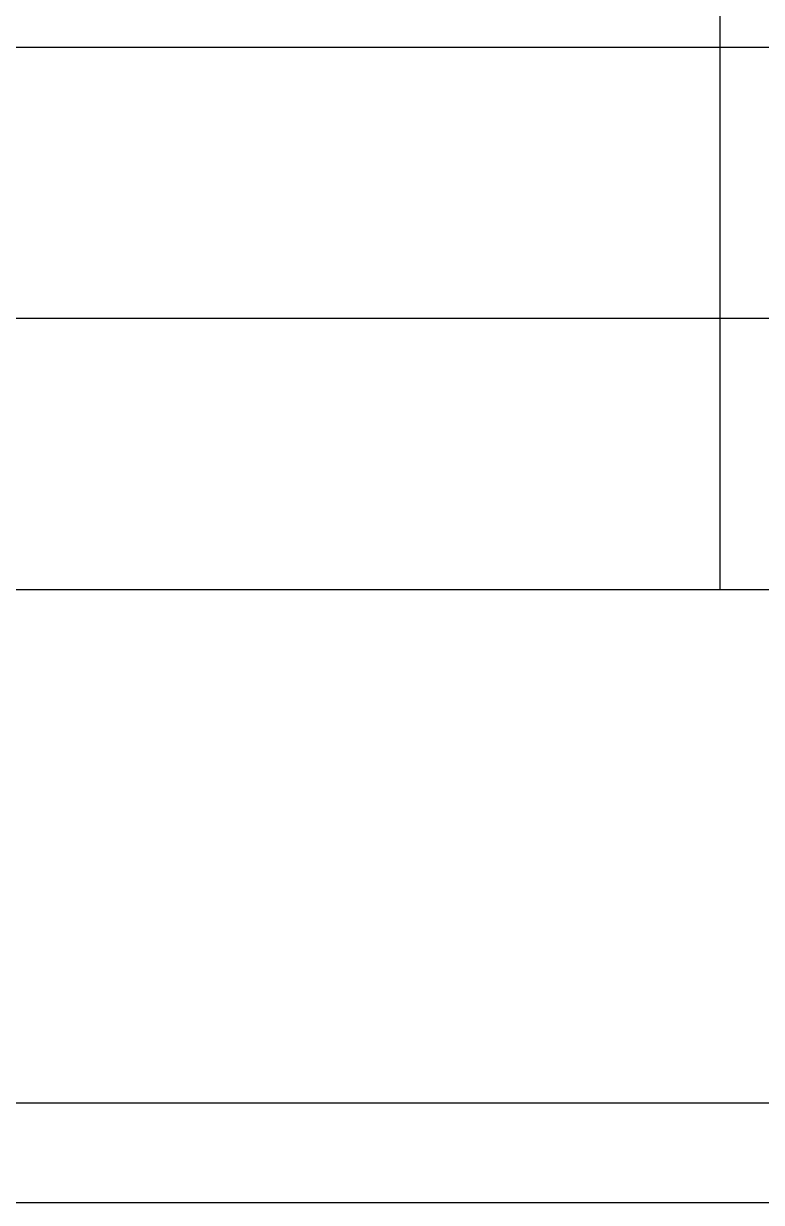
# Model space of a CAD drawing. Header units: millimetres. Extents: x 1974 to 2560, y 1429 to 1567.
# Drawn here: x 2490.28 to 2493.155, y 1512.671 to 1517.264 of the extents above; entities that cross this region are included whole.
import ezdxf

# ---------------------------------------------------------------- set-up
doc = ezdxf.new("R2010")
doc.units = ezdxf.units.MM
for name, color, linetype in [('MARGEM', 1, 'Continuous'), ('TEXTO', 4, 'Continuous'), ('TIMBRE', 7, 'Continuous')]:
    doc.layers.add(name, color=color, linetype=linetype)

msp = doc.modelspace()

# ---------------------------------------------------------------- linework, layer by layer
at = {"layer": 'MARGEM', "color": 7}
msp.add_lwpolyline([(2478.4513, 1512.6706), (2508.1513, 1512.6706), (2508.1513, 1533.6956), (2478.4513, 1533.6956)], close=True, dxfattribs=at)
at = {"layer": 'TEXTO', "color": 0}
for p, q in [((2492.993, 1531.9544), (2492.993, 1515.0586)), ((2507.7976, 1517.1706), (2478.9131, 1517.1706)), ((2507.7976, 1516.1146), (2478.9131, 1516.1146))]:
    msp.add_line(p, q, dxfattribs=at)
at = {"layer": 'TIMBRE'}
msp.add_line((2478.9131, 1515.0586), (2507.7976, 1515.0586), dxfattribs=at)
at = {"layer": 'TIMBRE', "color": 12}
msp.add_lwpolyline([(2478.9131, 1513.0586), (2507.7976, 1513.0586), (2507.7976, 1532.6956), (2478.9131, 1532.6956)], close=True, dxfattribs=at)

doc.saveas('drawing.dxf')
